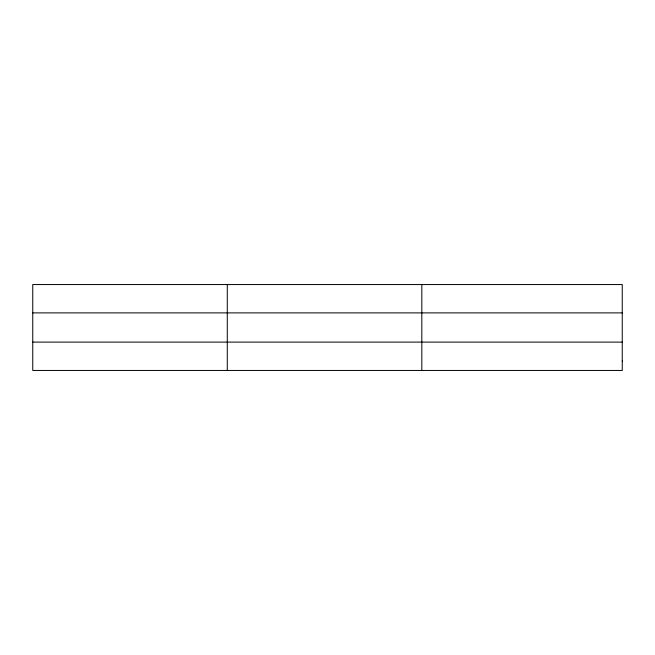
<?xml version="1.0" encoding="UTF-8"?>
<svg xmlns="http://www.w3.org/2000/svg" width="655" height="655" viewBox="0 0 655 655"><rect width="100%" height="100%" fill="white"/><g stroke="black" fill="none" stroke-linecap="round" stroke-linejoin="round"><path stroke-width="0.98" d="M227.285 284.548L227.285 370.452M421.82 284.548L421.82 370.452M32.75 312.894L622.25 312.894M32.75 342.106L622.25 342.106M622.25 361.003L622.25 370.452L32.75 370.452L32.75 284.548L622.25 284.548L622.25 361.003"/></g></svg>
